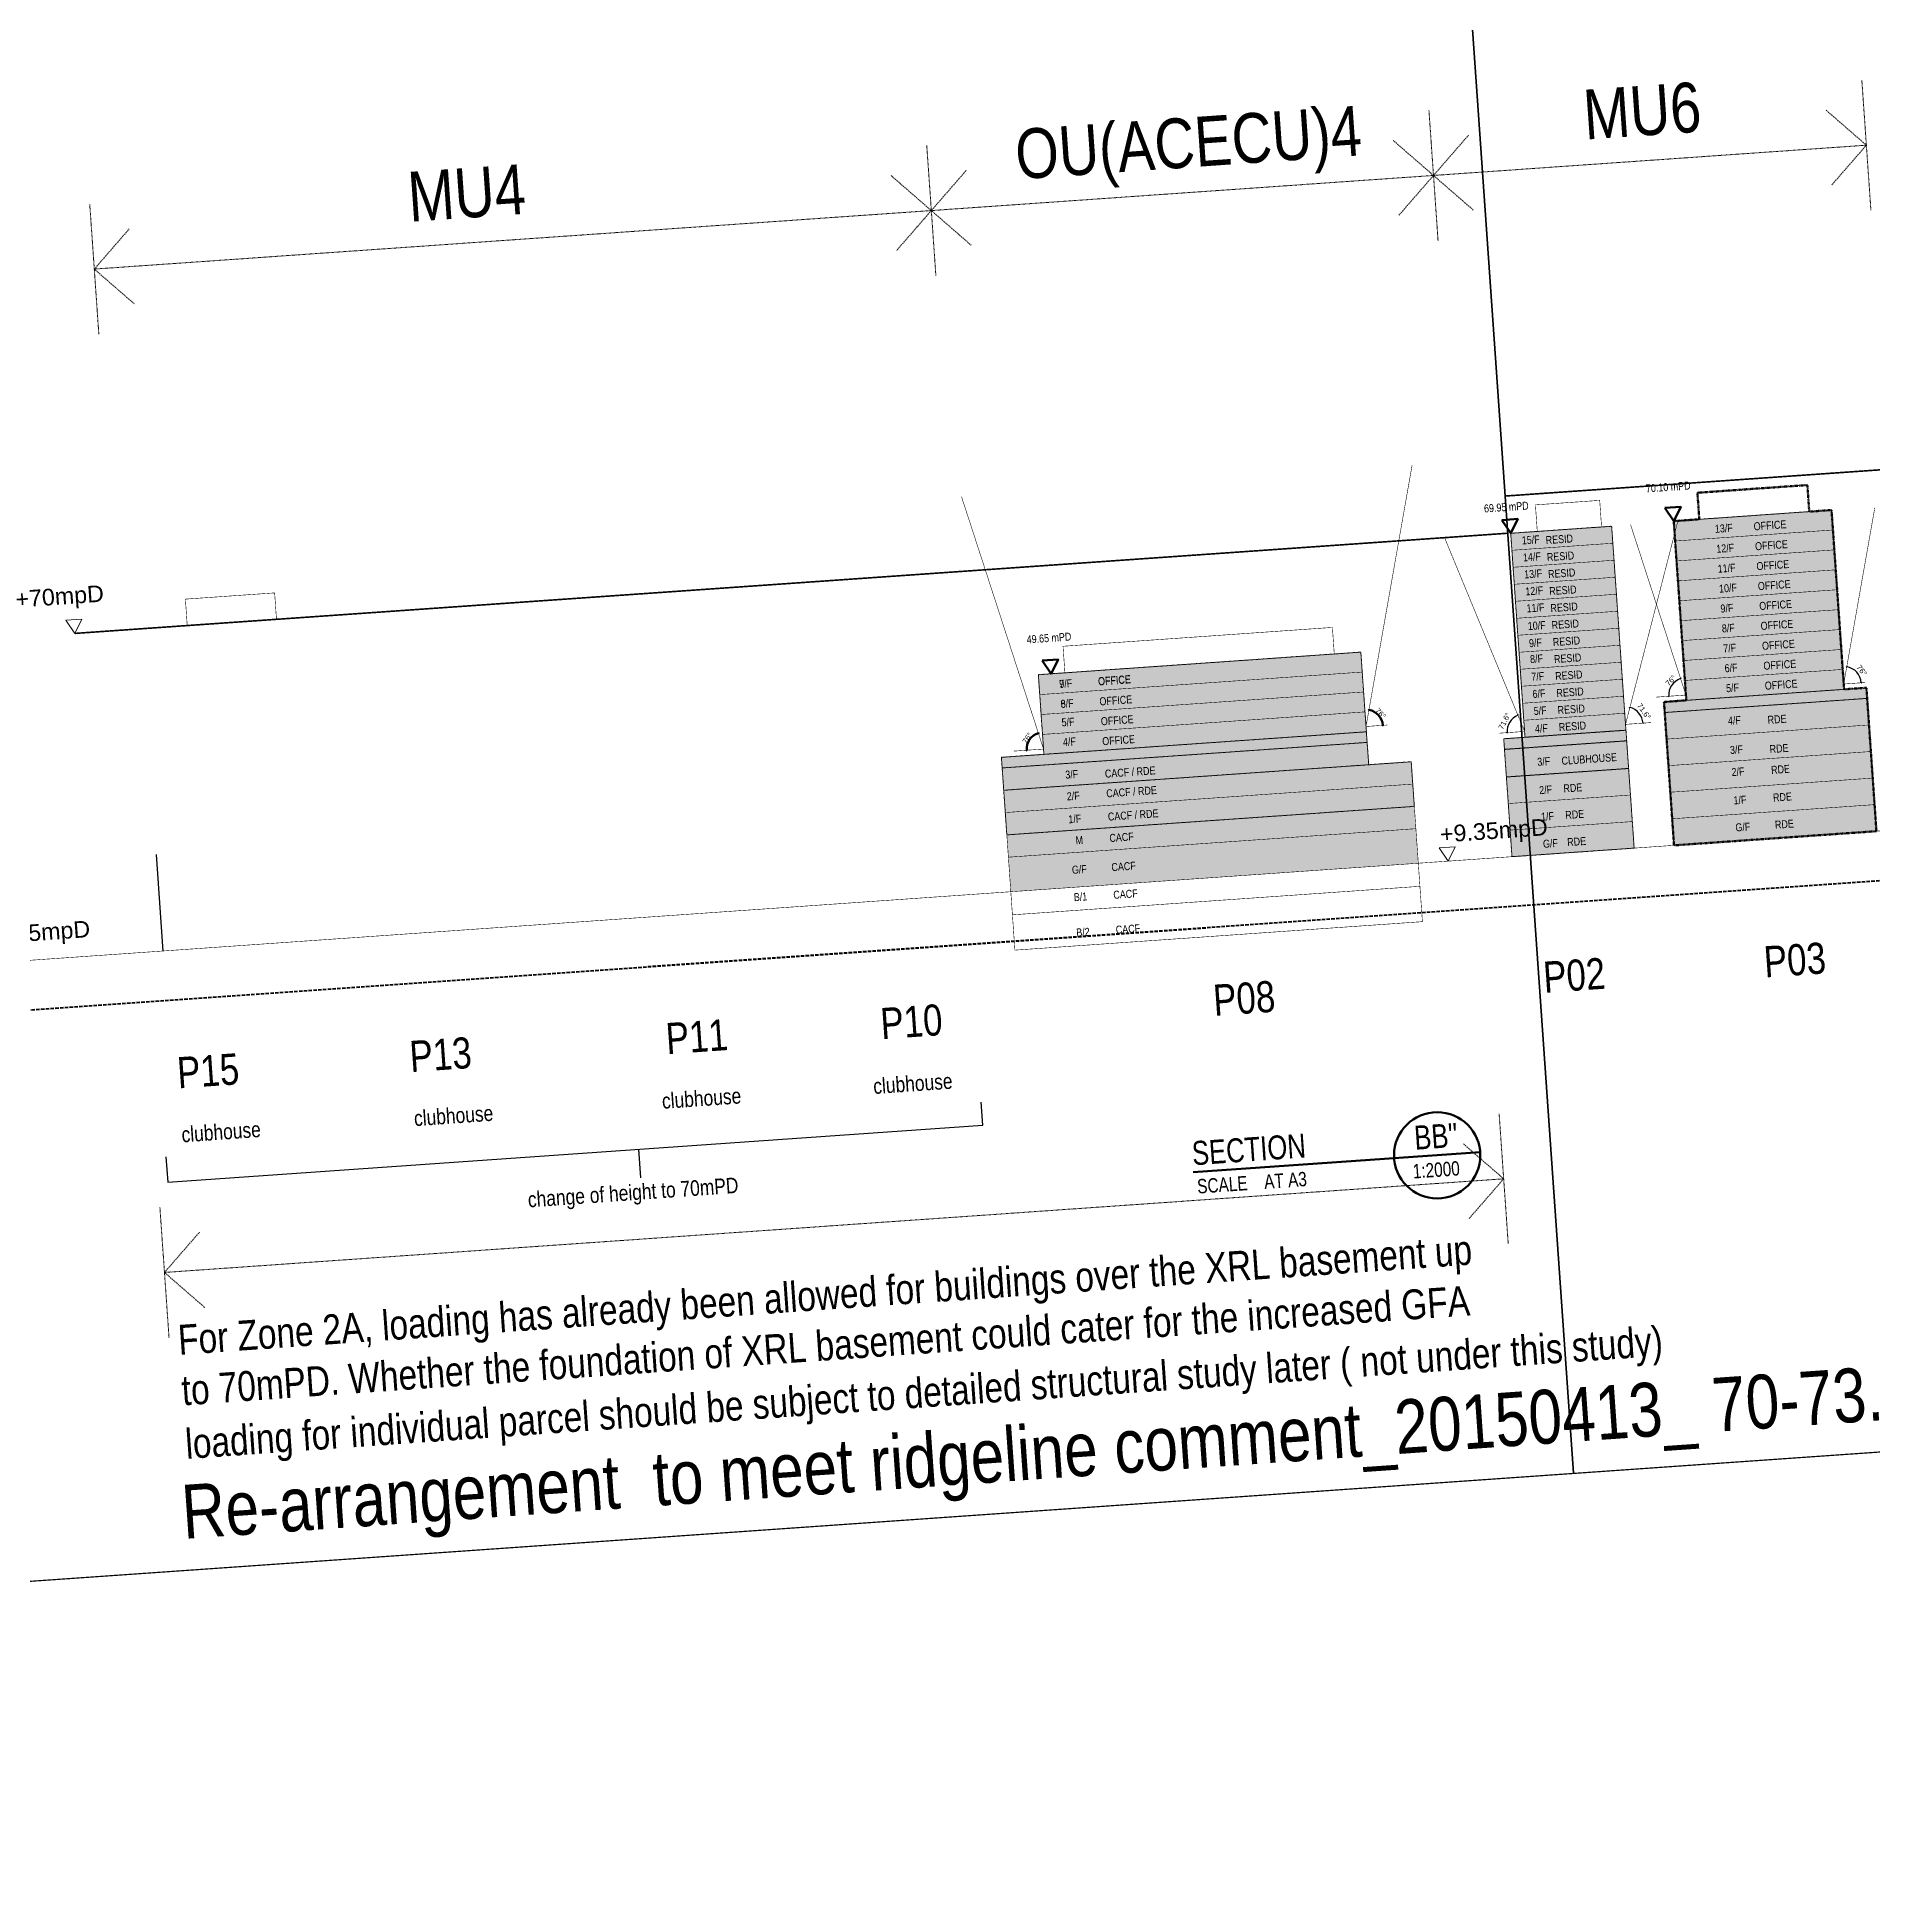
# Model space of a CAD drawing. Header units: metres. Extents: x 833997 to 840297, y 816389 to 819710.
# Drawn here: x 837247.8 to 837592.5, y 818979.8 to 819328.7 of the extents above; entities that cross this region are included whole.
import ezdxf
from ezdxf.enums import TextEntityAlignment as Align

# ---------------------------------------------------------------- set-up
doc = ezdxf.new("R2010")
doc.units = ezdxf.units.M
doc.header["$LTSCALE"] = 30
for name, pattern in [('DGN Style 2', [1.94727e-06, 0, -1.94727e-06]), ('DGN Style 3', [0.999461, 0.713901, -0.28556]), ('HIDDEN', [0.375, 0.25, -0.125])]:
    doc.linetypes.add(name, pattern=pattern)
for name, color, linetype, lineweight in [('A-Anno-Revc', 2, 'Continuous', 30), ('A-XX-s-NN-V00 - A-Z930-G-ColP20', 7, 'Continuous', 0), ('A-XX-s-PP-V00 - A-G22-G-Flor', 7, 'Continuous', 0), ('A-XX-s-PP-V00 - A-Z930-G-ColP20', 7, 'Continuous', 0), ('AR-ELE_AR_2', 2, 'Continuous', 100), ('BD_colour', 1, 'DGN Style 2', 13), ('Default', 7, 'Continuous', 0), ('MMH052__', 7, 'Continuous', 0), ('prescribe window', 1, 'Continuous', 100), ('RLP223', 2, 'Continuous', 18)]:
    doc.layers.add(name, color=color, linetype=linetype, lineweight=lineweight)
doc.layers.add('AR-TXT-RM_MI_', color=4, linetype='Continuous')
doc.styles.add('2500_2.5mm', font='arial.ttf', dxfattribs={"height": 6.25})
doc.styles.add('RLP-DIM-SIMPLEX', font='swiss.ttf', dxfattribs={"width": 0.8})
doc.styles.get("Standard").update_dxf_attribs({"font": 'arial.ttf', "width": 0.8})
doc.styles.add('Style-ENGINEERING', font='ENGINEERING.shx')
doc.dimstyles.new('RLP-DIM-100-SIMPLEX', dxfattribs={"dimscale": 200, "dimtxt": 30, "dimasz": 1, "dimexe": 1, "dimexo": 1, "dimgap": 0, "dimtad": 1, "dimdec": 0, "dimrnd": 10, "dimdsep": 46, "dimtxsty": 'RLP-DIM-SIMPLEX', "dimblk": 'OBLIQUE', "dimcen": 1, "dimclrd": 1, "dimclre": 1, "dimclrt": 3, "dimadec": 1, "dimazin": 2, "dimtfac": 1, "dimtdec": 0, "dimtix": 1, "dimtmove": 2, "dimatfit": 1, "dimfxl": 1, "dimtolj": 1, "dimtzin": 0, "dimarcsym": 0})

# ---------------------------------------------------------------- blocks, each defined once
blk = doc.blocks.new('_Oblique')
at = {"color": 0, "linetype": 'ByBlock', "lineweight": -2}
blk.add_line((0.5, 0.5), (-0.5, -0.5), dxfattribs=at)
blk = doc.blocks.new('*D411')
at = {"layer": 'Defpoints', "color": 0, "transparency": 16777216}
for p in [(832790424, 816361935), (832792924, 816329285), (832795639, 816330669), (832798565, 816329285), (832798565, 816329285)]:
    blk.add_point(p, dxfattribs=at)
at = {"layer": 'prescribe window', "color": 1, "lineweight": -2, "transparency": 16777216}
blk.add_arc((832798565, 816329285), 3236, 104, 180.00003, dxfattribs=at)
at = {"layer": 'prescribe window', "color": 1, "lineweight": -2, "transparency": 16777216, "xscale": 200, "yscale": 200, "zscale": 200}
for p, rotation in [((832797782, 816332425), 14.00000000038172), ((832795328, 816329285), 270.0000318755909)]:
    blk.add_blockref('_Oblique', p, dxfattribs=dict(at, rotation=rotation))
at = {"layer": 'prescribe window', "color": 3, "transparency": 16777216, "insert": (832795922, 816332223), "char_height": 1000, "attachment_point": 5, "rotation": 41.968, "style": 'RLP-DIM-SIMPLEX'}
blk.add_mtext('\\A1;76°', dxfattribs=at)
blk = doc.blocks.new('*D412')
at = {"layer": 'Defpoints', "color": 0, "transparency": 16777216}
for p in [(832836405, 816361935), (832828265, 816329285), (832828265, 816329285), (832830351, 816331831), (832832260, 816329285)]:
    blk.add_point(p, dxfattribs=at)
at = {"layer": 'prescribe window', "color": 1, "lineweight": -2, "transparency": 16777216}
blk.add_arc((832828265, 816329285), 3292, 0, 76, dxfattribs=at)
at = {"layer": 'prescribe window', "color": 1, "lineweight": -2, "transparency": 16777216, "xscale": 200, "yscale": 200, "zscale": 200}
for p, rotation in [((832829061, 816332479), 165.9999999995907), ((832831557, 816329285), 270.0000000004647)]:
    blk.add_blockref('_Oblique', p, dxfattribs=dict(at, rotation=rotation))
at = {"layer": 'prescribe window', "color": 3, "transparency": 16777216, "insert": (832831817, 816331604), "char_height": 1000, "attachment_point": 5, "rotation": 303.14473, "style": 'RLP-DIM-SIMPLEX'}
blk.add_mtext('\\A1;76°', dxfattribs=at)
blk = doc.blocks.new('*D228')
at = {"layer": 'Defpoints', "color": 0, "transparency": 16777216}
for p in [(40117, 75150), (25215, 26235), (23000, 23800), (23000, 23800), (26996, 23800)]:
    blk.add_point(p, dxfattribs=at)
at = {"layer": 'prescribe window', "color": 1, "lineweight": -2, "transparency": 16777216}
blk.add_arc((23000, 23800), 3292, 0, 71.56505, dxfattribs=at)
at = {"layer": 'prescribe window', "color": 1, "lineweight": -2, "transparency": 16777216, "xscale": 200, "yscale": 200, "zscale": 200}
for p, rotation in [((24041, 26923), 161.5650511778361), ((26292, 23800), 270)]:
    blk.add_blockref('_Oblique', p, dxfattribs=dict(at, rotation=rotation))
at = {"layer": 'prescribe window', "color": 3, "transparency": 16777216, "insert": (26629, 25998), "char_height": 1000, "attachment_point": 5, "rotation": 301.21059, "style": 'RLP-DIM-SIMPLEX'}
blk.add_mtext('\\A1;71.6°', dxfattribs=at)
blk = doc.blocks.new('*D229')
at = {"layer": 'Defpoints', "color": 0, "transparency": 16777216}
for p in [(-8450, 61150), (1785, 26235), (4, 23800), (4000, 23800), (4000, 23800)]:
    blk.add_point(p, dxfattribs=at)
at = {"layer": 'prescribe window', "color": 1, "lineweight": -2, "transparency": 16777216}
blk.add_arc((4000, 23800), 3292, 108.43495, 180, dxfattribs=at)
at = {"layer": 'prescribe window', "color": 1, "lineweight": -2, "transparency": 16777216, "xscale": 200, "yscale": 200, "zscale": 200}
for p, rotation in [((2959, 26923), 18.43494882209911), ((708, 23800), 270.0000000000001)]:
    blk.add_blockref('_Oblique', p, dxfattribs=dict(at, rotation=rotation))
at = {"layer": 'prescribe window', "color": 3, "transparency": 16777216, "insert": (371, 25998), "char_height": 1000, "attachment_point": 5, "rotation": 58.78941, "style": 'RLP-DIM-SIMPLEX'}
blk.add_mtext('\\A1;71.6°', dxfattribs=at)
blk = doc.blocks.new('*D328')
at = {"layer": 'Defpoints', "color": 0, "transparency": 16777216}
for p in [(832666252, 816369835), (832675531, 816327028), (832673538, 816324585), (832677534, 816324585), (832677534, 816324585)]:
    blk.add_point(p, dxfattribs=at)
at = {"layer": 'prescribe window', "color": 1, "lineweight": -2, "transparency": 16777216}
blk.add_arc((832677534, 816324585), 3159, 104, 180, dxfattribs=at)
at = {"layer": 'prescribe window', "color": 1, "lineweight": -2, "transparency": 16777216, "xscale": 200, "yscale": 200, "zscale": 200}
for p, rotation in [((832676770, 816327650), 14.00000000101075), ((832674375, 816324585), 269.9999999998698)]:
    blk.add_blockref('_Oblique', p, dxfattribs=dict(at, rotation=rotation))
at = {"layer": 'prescribe window', "color": 3, "transparency": 16777216, "insert": (832674639, 816326846), "char_height": 1000, "attachment_point": 5, "rotation": 52, "style": 'RLP-DIM-SIMPLEX'}
blk.add_mtext('\\A1;76°', dxfattribs=at)
blk = doc.blocks.new('*D334')
at = {"layer": 'Defpoints', "color": 0, "transparency": 16777216}
for p in [(832750289, 816372935), (832741089, 816325936), (832738234, 816324585), (832738234, 816324585), (832742229, 816324585)]:
    blk.add_point(p, dxfattribs=at)
at = {"layer": 'prescribe window', "color": 1, "lineweight": -2, "transparency": 16777216}
blk.add_arc((832738234, 816324585), 3159, 360, 76, dxfattribs=at)
at = {"layer": 'prescribe window', "color": 1, "lineweight": -2, "transparency": 16777216, "xscale": 200, "yscale": 200, "zscale": 200}
for p, rotation in [((832738998, 816327650), 165.9999999987724), ((832741393, 816324585), 269.9999999994084)]:
    blk.add_blockref('_Oblique', p, dxfattribs=dict(at, rotation=rotation))
at = {"layer": 'prescribe window', "color": 3, "transparency": 16777216, "insert": (832741128, 816326846), "char_height": 1000, "attachment_point": 5, "rotation": 308, "style": 'RLP-DIM-SIMPLEX'}
blk.add_mtext('\\A1;76°', dxfattribs=at)
blk = doc.blocks.new('Remarks Zone 2A')
at = {"layer": 'BD_colour'}
for points in [[(-367744, 61048), (-367744, 85549)], [(-115676, 61048), (-115676, 85549)], [(-360672, 80370), (-367744, 73299), (-360672, 66228)], [(-122747, 80370), (-115676, 73299), (-122747, 66228)], [(-115676, 73299), (-367744, 73299)]]:
    blk.add_lwpolyline(points, dxfattribs=at)
at = {"layer": 'AR-TXT-RM_MI_', "color": 1, "width": 0.8}
for s, p in [('For Zone 2A, loading has already been allowed for buildings over the XRL basement up ', (-366073, 57662)), ('to 70mPD. Whether the foundation of XRL basement could cater for the increased GFA ', (-366073, 48149)), ('loading for individual parcel should be subject to detailed structural study later ( not under this study)', (-366073, 38076))]:
    blk.add_text(s, height=5616, dxfattribs=at).set_placement(p)
blk = doc.blocks.new('p3')
at = {"layer": 'BD_colour'}
h = blk.add_hatch(dxfattribs=at)
h.set_pattern_fill('ANSI31', color=2, style=0)
h.set_pattern_definition([(45, (0.00024, -501727.32958), (-0.088388347648318, 0.088388347648318), [])])
h.paths.add_polyline_path([(832798564.6, 816362034.7), (832828264.6, 816362034.7), (832828264.6, 816328284.7), (832798564.6, 816328284.7)])
h = blk.add_hatch(dxfattribs=at)
h.set_pattern_fill('ANSI31', color=250, style=0)
h.set_pattern_definition([(45, (0.00024, -502227.32958), (-0.088388347648318, 0.088388347648318), [])])
h.paths.add_polyline_path([(832794364.6, 816328284.7), (832832464.6, 816328284.7), (832832464.6, 816326284.7), (832794364.6, 816326284.7)])
h = blk.add_hatch(dxfattribs=at)
h.set_pattern_fill('ANSI31', color=40, style=0)
h.set_pattern_definition([(45, (0.00024, -505227.32958), (-0.088388347648318, 0.088388347648318), [])])
h.paths.add_polyline_path([(832794364.6, 816326284.7), (832832464.6, 816326284.7), (832832464.6, 816301284.7), (832794364.6, 816301284.7)])
at = {"layer": 'AR-ELE_AR_2', "color": 220, "linetype": 'HIDDEN', "ltscale": 4}
blk.add_lwpolyline([(832794364.6, 816301284.7), (832832464.6, 816301284.7), (832832464.6, 816328284.7), (832828264.6, 816328284.7), (832828264.6, 816362034.7), (832824064.6, 816362034.7), (832824064.6, 816367034.6), (832803364.6, 816367034.7), (832803364.6, 816362034.7), (832798564.6, 816362034.7), (832798564.6, 816328284.7), (832794364.6, 816328284.7)], close=True, dxfattribs=at)
at = {"layer": 'AR-ELE_AR_2', "color": 220, "linetype": 'HIDDEN', "ltscale": 4, "const_width": 100}
for points in [[(832824064.6, 816362034.6), (832824064.6, 816367034.6), (832803364.6, 816367034.7), (832803364.6, 816362034.7)], [(832798564.6, 816362034.7), (832828264.6, 816362034.7)], [(832798564.6, 816328284.7), (832798564.6, 816362034.7)], [(832828264.6, 816328284.7), (832828264.6, 816362034.7)], [(832798564.6, 816358284.7), (832828264.6, 816358284.7)], [(832798564.6, 816354534.7), (832828264.6, 816354534.7)], [(832798564.6, 816350784.7), (832828264.6, 816350784.7)], [(832798564.6, 816347034.7), (832828264.6, 816347034.7)], [(832798564.6, 816343284.7), (832828264.6, 816343284.7)], [(832798564.6, 816339534.7), (832828264.6, 816339534.7)], [(832798564.6, 816335784.7), (832828264.6, 816335784.7)], [(832798564.6, 816332034.7), (832828264.6, 816332034.7)], [(832794364.6, 816328284.7), (832832464.6, 816328284.7)], [(832794364.6, 816328284.7), (832794364.6, 816301284.7)], [(832794364.6, 816326284.7), (832832464.6, 816326284.7)], [(832794364.6, 816326284.7), (832832464.6, 816326284.7)], [(832794364.6, 816326284.7), (832832464.6, 816326284.7)], [(832798564.6, 816328284.7), (832828264.6, 816328284.7)], [(832832464.6, 816328284.7), (832832464.6, 816301284.7)], [(832794364.6, 816321284.7), (832832464.6, 816321284.7)], [(832794364.6, 816316284.7), (832832464.6, 816316284.7)], [(832794364.6, 816311284.7), (832832464.6, 816311284.7)], [(832794364.6, 816306284.7), (832832464.6, 816306284.7)], [(832794364.6, 816301284.7), (832832464.6, 816301284.7)]]:
    blk.add_lwpolyline(points, dxfattribs=at)
at = {"layer": 'AR-ELE_AR_2', "color": 240, "ltscale": 4, "flags": 128}
blk.add_lwpolyline([(832797064.6, 816364632.8), (832800064.6, 816364632.8), (832798564.6, 816362034.7), (832797064.6, 816364632.8)], close=True, dxfattribs=at)
at = {"layer": 'BD_colour'}
for points in [[(832798564.6, 816362034.7), (832828264.6, 816362034.7), (832828264.6, 816328284.7), (832798564.6, 816328284.7)], [(832794364.6, 816328284.7), (832832464.6, 816328284.7), (832832464.6, 816326284.7), (832794364.6, 816326284.7)], [(832794364.6, 816326284.7), (832832464.6, 816326284.7), (832832464.6, 816301284.7), (832794364.6, 816301284.7)]]:
    blk.add_lwpolyline(points, close=True, dxfattribs=at)
at = {"layer": 'prescribe window', "color": 9, "linetype": 'HIDDEN', "ltscale": 10, "const_width": 100}
for points in [[(832798564.6, 816329284.7), (832790424, 816361934.7)], [(832828264.6, 816329284.7), (832836405.1, 816361934.7)], [(832798564.6, 816329284.7), (832792923.7, 816329284.7)], [(832828264.6, 816329284.7), (832832260.3, 816329284.7)]]:
    blk.add_lwpolyline(points, dxfattribs=at)
at = {"layer": 'AR-TXT-RM_MI_', "text_generation_flag": 6, "width": 0.8}
for s, p in [('70.10 mPD', (832793778.1, 816367751.8)), ('13/F', (832806165, 816359272.3)), ('OFFICE', (832813464.2, 816359235)), ('12/F', (832806165, 816355522.3)), ('OFFICE', (832813464.2, 816355485)), ('11/F', (832806165, 816351772.3)), ('OFFICE', (832813464.2, 816351735)), ('10/F', (832806165, 816348022.3)), ('OFFICE', (832813464.2, 816347985)), ('9/F', (832806165, 816344272.3)), ('OFFICE', (832813464.2, 816344235)), ('8/F', (832806165, 816340522.3)), ('OFFICE', (832813464.2, 816340485)), ('7/F', (832806165, 816336772.3)), ('OFFICE', (832813464.2, 816336735)), ('6/F', (832806165, 816333022.3)), ('OFFICE', (832813464.2, 816332985)), ('5/F', (832806165, 816329272.3)), ('OFFICE', (832813464.2, 816329235)), ('4/F', (832806095.7, 816323143.9)), ('RDE', (832813533.3, 816322802.5)), ('3/F', (832806095.7, 816317643.9)), ('RDE', (832813533.3, 816317302.5)), ('2/F', (832806095.7, 816313496.4)), ('RDE', (832813533.3, 816313376)), ('1/F', (832806090.4, 816308168.9)), ('RDE', (832813533.3, 816308172.3)), ('G/F', (832806095.7, 816303062.1)), ('RDE', (832813533.3, 816303062.1))]:
    blk.add_text(s, height=1500, rotation=180, dxfattribs=at).set_placement(p)
at = {"layer": 'prescribe window'}
for base, line1, line2, picture, middle in [((832795639.5, 816330669.5), ((832798564.6, 816329284.7), (832790424, 816361934.7)), ((832798564.6, 816329284.7), (832792923.7, 816329284.7)), '*D411', (832795921.8, 816332223)), ((832830351.2, 816331831), ((832828264.6, 816329284.7), (832836405.1, 816361934.7)), ((832828264.6, 816329284.7), (832832260.3, 816329284.7)), '*D412', (832831816.9, 816331604.4))]:
    dim = blk.add_angular_dim_2l(base=base, line1=line1, line2=line2, dimstyle='RLP-DIM-100-SIMPLEX', override={"dimtxt": 5}, dxfattribs=at)
    dim.commit()
    dim.dimension.update_dxf_attribs({"geometry": picture, "text_midpoint": middle, "dimtype": 130})
blk = doc.blocks.new('p2')
at = {"layer": 'BD_colour'}
for color, points in [(5, [(4000, 61100), (23000, 61100), (23000, 22700), (4000, 22700)]), (250, [(0, 22700), (23000, 22700), (23000, 20700), (0, 20700)]), (247, [(0, 20700), (23000, 20700), (23000, 15500), (0, 15500)]), (40, [(0, 15500), (23000, 15500), (23000, 500), (0, 500)])]:
    blk.add_hatch(color=color, dxfattribs=at).paths.add_polyline_path(points)
at = {"layer": 'AR-ELE_AR_2', "color": 240, "ltscale": 4, "flags": 128}
blk.add_lwpolyline([(2500, 63698.1), (5500, 63698.1), (4000, 61100), (2500, 63698.1)], close=True, dxfattribs=at)
at = {"layer": 'AR-ELE_AR_2', "color": 220, "linetype": 'HIDDEN', "ltscale": 4, "const_width": 100}
for points in [[(21100, 61100), (21100, 66100), (9000, 66100.1), (9000, 61100)], [(4000, 61100), (4000, 22700)], [(4000, 61100), (23000, 61100)], [(23000, 22700), (23000, 61100)], [(4000, 57900), (23000, 57900)], [(4000, 54700), (23000, 54700)], [(4000, 51500), (23000, 51500)], [(4000, 48300), (23000, 48300)], [(4000, 45100), (23000, 45100)], [(4000, 41900), (23000, 41900)], [(4000, 38700), (23000, 38700)], [(4000, 35500), (23000, 35500)], [(4000, 32300), (23000, 32300)], [(4000, 29100), (23000, 29100)], [(4000, 25900), (23000, 25900)], [(0, 22700), (23000, 22700)], [(0, 22700), (0, 500)], [(23000, 500), (23000, 22700)], [(0, 20700), (23000, 20700)], [(0, 15500), (23000, 15500)], [(0, 10500), (23000, 10500)], [(0, 5500), (23000, 5500)], [(0, 500), (23000, 500)]]:
    blk.add_lwpolyline(points, dxfattribs=at)
at = {"layer": 'BD_colour'}
for points in [[(4000, 61100), (23000, 61100), (23000, 22700), (4000, 22700)], [(0, 22700), (23000, 22700), (23000, 20700), (0, 20700)], [(0, 20700), (23000, 20700), (23000, 15500), (0, 15500)], [(0, 15500), (23000, 15500), (23000, 500), (0, 500)]]:
    blk.add_lwpolyline(points, close=True, dxfattribs=at)
at = {"layer": 'prescribe window', "color": 9, "linetype": 'HIDDEN', "ltscale": 10, "const_width": 100}
for points in [[(4000, 23800), (-8450, 61150)], [(23000, 23800), (35450, 61150)], [(4000, 23800), (-783.3, 23800)], [(23000, 23800), (27783.3, 23800)]]:
    blk.add_lwpolyline(points, dxfattribs=at)
at = {"layer": 'AR-TXT-RM_MI_', "text_generation_flag": 6, "width": 0.8}
for s, p in [('69.95 mPD', (-676.8, 65326.2)), ('15/F', (5978.2, 58858)), ('RESID', (10465, 58598.6)), ('14/F', (5978.2, 55658)), ('RESID', (10465, 55398.6)), ('13/F', (5978.2, 52458)), ('RESID', (10465, 52198.6)), ('12/F', (5978.2, 49258)), ('RESID', (10465, 48998.6)), ('11/F', (5978.2, 46058)), ('RESID', (10465, 45798.6)), ('10/F', (5978.2, 42726)), ('RESID', (10465, 42598.6)), ('9/F', (5978.2, 39497.2)), ('RESID', (10465, 39398.6)), ('8/F', (5978.2, 36509.5)), ('RESID', (10465, 36198.6)), ('6/F', (5978.2, 29939.7)), ('7/F', (5978.2, 33191)), ('RESID', (10465, 32998.6)), ('5/F', (5978.2, 26738.3)), ('RESID', (10465, 29798.6)), ('RESID', (10465, 26598.6)), ('4/F', (5978.2, 23387.4)), ('RESID', (10465, 23398.6)), ('3/F', (5978.6, 17168.6)), ('CLUBHOUSE', (10534, 17048.2)), ('2/F', (5973.3, 11841.1)), ('RDE', (10534.1, 11844.5)), ('1/F', (5973.3, 6841.1)), ('RDE', (10534.1, 6844.5)), ('G/F', (5978.6, 1734.3)), ('RDE', (10534.1, 1734.3))]:
    blk.add_text(s, height=1500, rotation=180, dxfattribs=at).set_placement(p)
at = {"layer": 'prescribe window'}
for base, line1, line2, picture, middle in [((25215.2, 26235.3), ((23000, 23800), (35450, 61150)), ((23000, 23800), (26995.7, 23800)), '*D228', (26628.6, 25998.5)), ((1784.8, 26235.3), ((4000, 23800), (-8450, 61150)), ((4000, 23800), (4.3, 23800)), '*D229', (371.4, 25998.5))]:
    dim = blk.add_angular_dim_2l(base=base, line1=line1, line2=line2, dimstyle='RLP-DIM-100-SIMPLEX', override={"dimtxt": 5}, dxfattribs=at)
    dim.commit()
    dim.dimension.update_dxf_attribs({"geometry": picture, "text_midpoint": middle, "dimtype": 130})
blk = doc.blocks.new('P8')
at = {"layer": 'BD_colour'}
for color, points in [(2, [(832677533.8, 816338584.7), (832738233.8, 816338584.7), (832738233.8, 816323584.7), (832677533.8, 816323584.7)]), (220, [(832669533.8, 816308984.7), (832746233.9, 816308984.7), (832746233.9, 816298284.7), (832669533.8, 816298284.7)])]:
    blk.add_hatch(color=color, dxfattribs=at).paths.add_polyline_path(points)
h = blk.add_hatch(color=40, dxfattribs=at)
h.paths.add_polyline_path([(832669533.8, 816317384.7), (832746233.9, 816317384.7), (832746233.9, 816308984.7), (832669533.8, 816308984.7)])
h.paths.add_polyline_path([(832738233.8, 816317384.7), (832669533.8, 816317384.7), (832669533.8, 816321584.7), (832738233.8, 816321584.7)])
h = blk.add_hatch(dxfattribs=at)
h.set_pattern_fill('DOTS', color=40, scale=2000, angle=45, style=0)
h.set_pattern_definition([(45, (0, -505227.33), (-44.194173824, 132.582521472), [0, -125])])
h.paths.add_polyline_path([(832738233.8, 816317384.7), (832669533.8, 816317384.7), (832669533.8, 816321584.7), (832738233.8, 816321584.7)])
at = {"layer": 'Default'}
blk.add_hatch(color=250, dxfattribs=at).paths.add_polyline_path([(832669533.8, 816323584.7), (832738233.8, 816323584.7), (832738233.8, 816321584.7), (832669533.8, 816321584.7)])
at = {"layer": 'AR-ELE_AR_2', "color": 220, "linetype": 'HIDDEN', "ltscale": 4, "const_width": 100, "elevation": 0}
blk.add_lwpolyline([(832738233.8, 816338584.7), (832738233.8, 816317384.7), (832746233.9, 816317384.7), (832746233.9, 816287284.7), (832669533.8, 816287284.7), (832669533.8, 816323584.7), (832677533.8, 816323584.7), (832677533.8, 816338584.7), (832682533.8, 816338584.7), (832682533.8, 816343584.7), (832733233.8, 816343584.7), (832733233.8, 816338584.7), (832738233.8, 816338584.7)], close=True, dxfattribs=at)
at = {"layer": 'AR-ELE_AR_2', "color": 240, "ltscale": 4, "elevation": 0, "flags": 128}
blk.add_lwpolyline([(832678423.5, 816341182.8), (832681423.5, 816341182.8), (832679923.5, 816338584.7), (832678423.5, 816341182.8)], close=True, dxfattribs=at)
at = {"layer": 'AR-ELE_AR_2', "color": 220, "linetype": 'HIDDEN', "ltscale": 4, "const_width": 100, "elevation": 0}
for points in [[(832682533.8, 816338584.7), (832733233.8, 816338584.7)], [(832738233.8, 816334834.7), (832677533.8, 816334834.7)], [(832738233.8, 816334834.7), (832677533.8, 816334834.7)], [(832738233.8, 816331084.7), (832677533.8, 816331084.7)], [(832738233.8, 816331084.7), (832677533.8, 816331084.7)], [(832738233.8, 816327334.7), (832677533.8, 816327334.7)], [(832669533.8, 816321584.7), (832738233.8, 816321584.7)], [(832738233.8, 816323584.7), (832677533.8, 816323584.7)], [(832669533.8, 816317384.7), (832746233.9, 816317384.7)], [(832669533.8, 816313184.7), (832746233.9, 816313184.7)], [(832669533.8, 816308984.7), (832746233.9, 816308984.7)], [(832669533.8, 816304784.7), (832746233.9, 816304784.7)], [(832669533.8, 816298284.7), (832746233.9, 816298284.7)], [(832669533.8, 816293934.7), (832746233.9, 816293934.7)]]:
    blk.add_lwpolyline(points, dxfattribs=at)
at = {"layer": 'BD_colour', "elevation": 0}
for points in [[(832677533.8, 816338584.7), (832738233.8, 816338584.7), (832738233.8, 816323584.7), (832677533.8, 816323584.7)], [(832669533.8, 816323584.7), (832738233.8, 816323584.7), (832738233.8, 816321584.7), (832669533.8, 816321584.7)], [(832738233.8, 816317384.7), (832669533.8, 816317384.7), (832669533.8, 816321584.7), (832738233.8, 816321584.7)], [(832669533.8, 816317384.7), (832746233.9, 816317384.7), (832746233.9, 816308984.7), (832669533.8, 816308984.7)]]:
    blk.add_lwpolyline(points, close=True, dxfattribs=at)
at = {"layer": 'prescribe window', "color": 9, "linetype": 'HIDDEN', "ltscale": 10, "const_width": 100, "elevation": 0}
for points in [[(832677533.8, 816324584.7), (832665478.8, 816372934.7)], [(832677533.8, 816324584.7), (832671892.9, 816324584.7)]]:
    blk.add_lwpolyline(points, dxfattribs=at)
at = {"layer": 'prescribe window', "color": 9, "linetype": 'HIDDEN', "ltscale": 10, "const_width": 100}
for points in [[(832738233.8, 816324584.7), (832750288.8, 816372934.7)], [(832738233.8, 816324584.7), (832742229.5, 816324584.7)]]:
    blk.add_lwpolyline(points, dxfattribs=at)
at = {"layer": 'AR-TXT-RM_MI_', "text_generation_flag": 6, "width": 0.8}
for s, p in [('49.65 mPD', (832675812.6, 816344569.9, 0)), ('9/F', (832681334.2, 816335801.3)), ('7/F', (832681334.2, 816335801.3)), ('OFFICE', (832688633.4, 816335820.6)), ('OFFICE', (832688633.4, 816335761.1)), ('8/F', (832681334.2, 816332051.3)), ('6/F', (832681334.2, 816332051.3)), ('OFFICE', (832688633.4, 816332011.1)), ('OFFICE', (832688633.4, 816332011.1)), ('5/F', (832681264.9, 816328576.5)), ('OFFICE', (832688633.4, 816328261.1)), ('4/F', (832681264.9, 816324867.5)), ('OFFICE', (832688633.4, 816324511.1)), ('3/F', (832681264.9, 816318732)), ('CACF / RDE', (832688702.5, 816318390.6)), ('2/F', (832681264.9, 816314653.3)), ('CACF / RDE', (832688702.5, 816314687.6)), ('1/F', (832681259.6, 816310336.4)), ('CACF / RDE', (832688702.5, 816310313.7)), ('M', (832682345.8, 816306304.8)), ('CACF ', (832688702.5, 816306282.1)), ('G/F', (832681264.9, 816300819.1)), ('CACF ', (832688702.5, 816300802.3)), ('B/1', (832681264.9, 816295669)), ('CACF ', (832688702.5, 816295591.4)), ('B/2', (832681264.9, 816289019)), ('CACF', (832688702.5, 816289019))]:
    blk.add_text(s, height=1500, rotation=180, dxfattribs=at).set_placement(p)
at = {"layer": 'prescribe window'}
for base, line1, line2, picture, middle in [((832741089, 816325936.4), ((832738233.8, 816324584.7), (832750288.8, 816372934.7)), ((832738233.8, 816324584.7), (832742229.5, 816324584.7)), '*D334', (832741128.1, 816326846)), ((832675531.4, 816327028.2), ((832677533.8, 816324584.7), (832666251.7, 816369834.7)), ((832677533.8, 816324584.7), (832673538.1, 816324584.7)), '*D328', (832674639.4, 816326846))]:
    dim = blk.add_angular_dim_2l(base=base, line1=line1, line2=line2, dimstyle='RLP-DIM-100-SIMPLEX', override={"dimtxt": 5}, dxfattribs=at)
    dim.commit()
    dim.dimension.update_dxf_attribs({"geometry": picture, "text_midpoint": middle})
blk = doc.blocks.new('A$C6BBC011B')
at = {"layer": 'A-Anno-Revc', "color": 6}
blk.add_line((-363830, 134468), (-363830, 116318), dxfattribs=at)
at = {"layer": 'A-XX-s-NN-V00 - A-Z930-G-ColP20', "color": 240, "linetype": 'Continuous', "lineweight": 0, "flags": 128}
for points in [[(-377643, 179566), (-374643, 179566), (-376143, 176968), (-377643, 179566)], [(-123411, 118916), (-120411, 118916), (-121911, 116318), (-123411, 118916)]]:
    blk.add_lwpolyline(points, close=True, dxfattribs=at)
at = {"layer": 'A-XX-s-PP-V00 - A-Z930-G-ColP20', "color": 220, "linetype": 'DGN Style 3', "lineweight": 40, "ltscale": 10, "const_width": 300, "flags": 128}
for points in [[(-24445, 183968), (-106451, 183968)], [(-106451, 176968), (-376143, 176968)]]:
    blk.add_lwpolyline(points, dxfattribs=at)
at = {"layer": 'A-XX-s-PP-V00 - A-Z930-G-ColP20', "color": 2, "linetype": 'DGN Style 3', "lineweight": 40, "ltscale": 30, "flags": 128}
blk.add_lwpolyline([(0, 106968), (-1241324, 106968)], dxfattribs=at)
at = {"layer": 'AR-ELE_AR_2', "color": 220, "linetype": 'HIDDEN', "ltscale": 4, "const_width": 100}
blk.add_lwpolyline([(-338206, 176943), (-338206, 181943), (-355004, 181944), (-355004, 176944)], close=True, dxfattribs=at)
at = {"layer": 'AR-TXT-RM_MI_', "color": 1}
for points in [[(-365953, 77745), (-365953, 72946), (-212536, 72946), (-212536, 77254)], [(-277330, 72946), (-277330, 67544)]]:
    blk.add_lwpolyline(points, dxfattribs=at)
at = {"layer": 'BD_colour'}
for points in [[(-367744, 232716), (-367744, 257217)], [(-210196, 232716), (-210196, 257217)], [(-115676, 232716), (-115676, 257217)], [(-34200, 232716), (-34200, 257217)], [(-360672, 252038), (-367744, 244967), (-360672, 237896)], [(-217267, 252038), (-210196, 244967), (-217267, 237896)], [(-203125, 252038), (-210196, 244967), (-203125, 237896)], [(-122747, 252038), (-115676, 244967), (-122747, 237896)], [(-108605, 252038), (-115676, 244967), (-108605, 237896)], [(-41271, 252038), (-34200, 244967), (-41271, 237896)], [(-210196, 244967), (-367744, 244967)], [(-115676, 244967), (-210196, 244967)], [(-34200, 244967), (-115676, 244967)]]:
    blk.add_lwpolyline(points, dxfattribs=at)
at = {"layer": 'Defpoints', "color": 2}
blk.add_lwpolyline([(-1241324, 0), (0, 0), (0, 594000), (-1241324, 594000)], close=True, dxfattribs=at)
at = {"layer": 'Defpoints', "color": 250}
for points in [[(-946451, 0), (-106451, 0), (-106451, 594000), (-946451, 594000)], [(-106451, 0), (733549, 0), (733549, 594000), (-106451, 594000)]]:
    blk.add_lwpolyline(points, close=True, dxfattribs=at)
at = {"layer": 'MMH052__', "color": 6, "linetype": 'Continuous', "lineweight": 70}
blk.add_line((-119724, 61357), (-173724, 61357), dxfattribs=at)
blk.add_circle((-127824, 61357), 8100, dxfattribs=at)
at = {"layer": 'RLP223', "color": 6, "lineweight": 50, "const_width": 100}
blk.add_lwpolyline([(0, 116318), (-413278, 116318), (-413278, 116318), (-477230, 116318), (-477230, 116318), (-519082, 116318)], dxfattribs=at)
blk.add_blockref('Remarks Zone 2A', (0, -17224))
at = {"layer": 'A-Anno-Revc'}
for name, p in [('p2', (-109901, 115818)), ('p3', (-832873766, -816184967))]:
    blk.add_blockref(name, p, dxfattribs=at)
at = {"layer": 'AR-ELE_AR_2'}
blk.add_blockref('P8', (-832873766, -816181967), dxfattribs=at)
at = {"layer": 'A-XX-s-PP-V00 - A-G22-G-Flor', "color": 1, "linetype": 'Continuous', "lineweight": 0, "style": '2500_2.5mm'}
for p in [(-397440, 123012), (-123093, 123012)]:
    blk.add_text('+9.35mpD', height=3125, dxfattribs=at).set_placement(p, align=Align.TOP_LEFT)
at = {"layer": 'AR-ELE_AR_2', "color": 220, "linetype": 'HIDDEN', "ltscale": 4, "style": '2500_2.5mm'}
blk.add_text('+70mpD', height=3125, dxfattribs=at).set_placement((-386839, 185681), align=Align.TOP_LEFT)
at = {"layer": 'AR-TXT-RM_MI_', "color": 1, "width": 0.8}
for s, height, p in [('MU4', 9360, (-308049, 249683)), ('OU(ACECU)4', 9360, (-193705, 249683)), ('MU6', 9360, (-86786, 249683)), ('P15', 5850, (-362743, 90367)), ('P13', 5850, (-318990, 90367)), ('P11', 5850, (-270761, 90367)), ('P10', 5850, (-230362, 90367)), ('P02', 5850, (-105615, 90367)), ('clubhouse', 2925, (-362743, 80197)), ('clubhouse', 2925, (-318990, 80197)), ('clubhouse', 2925, (-272316, 80197)), ('clubhouse', 2925, (-232544, 80197)), ('change of height to 70mPD', 2925, (-298722, 63479))]:
    blk.add_text(s, height=height, dxfattribs=at).set_placement(p)
at = {"layer": 'AR-TXT-RM_MI_', "width": 0.8}
for s, height, p in [('P08', 5850, (-167736, 90383)), ('Re-arrangement  to meet ridgeline comment_20150413_ 70-73.5mPD', 10125, (-367627, 5898))]:
    blk.add_text(s, height=height, dxfattribs=at).set_placement(p)
at = {"layer": 'AR-TXT-RM_MI_', "color": 190, "width": 0.8}
blk.add_text('P03', height=5850, dxfattribs=at).set_placement((-64090, 90367))
at = {"layer": 'MMH052__', "color": 6, "linetype": 'Continuous', "lineweight": 70, "style": 'Style-ENGINEERING', "width": 0.8}
blk.add_text('SECTION', height=4500, rotation=360, dxfattribs=at).set_placement((-173724, 62674))
blk.add_text('BB"', height=4500, rotation=360, dxfattribs=at).set_placement((-127824, 67174), align=Align.TOP_CENTER)
at = {"layer": 'MMH052__', "linetype": 'Continuous', "lineweight": 0, "style": 'Style-ENGINEERING', "width": 0.8}
blk.add_text('1:2000', height=2700, rotation=360, dxfattribs=at).set_placement((-128187, 60007), align=Align.TOP_CENTER)
at = {"layer": 'MMH052__', "linetype": 'Continuous', "lineweight": 0, "char_height": 2700, "attachment_point": 1, "line_spacing_factor": 0.9, "style": 'Style-ENGINEERING'}
for s, insert in [('\\H1x;\\W0.8;SCALE ', (-173184, 60007)), ('{\\W0.8;AT A\\Fengineering|c136;3}', (-160584, 60007))]:
    blk.add_mtext(s, dxfattribs=dict(at, insert=insert))

msp = doc.modelspace()

# ---------------------------------------------------------------- block references
at = {"layer": 'Defpoints', "xscale": 0.001, "yscale": 0.001, "zscale": 0.001, "rotation": 4.000303780547992}
msp.add_blockref('A$C6BBC011B', (837642.51, 819066.45), dxfattribs=at)

doc.saveas('drawing.dxf')
